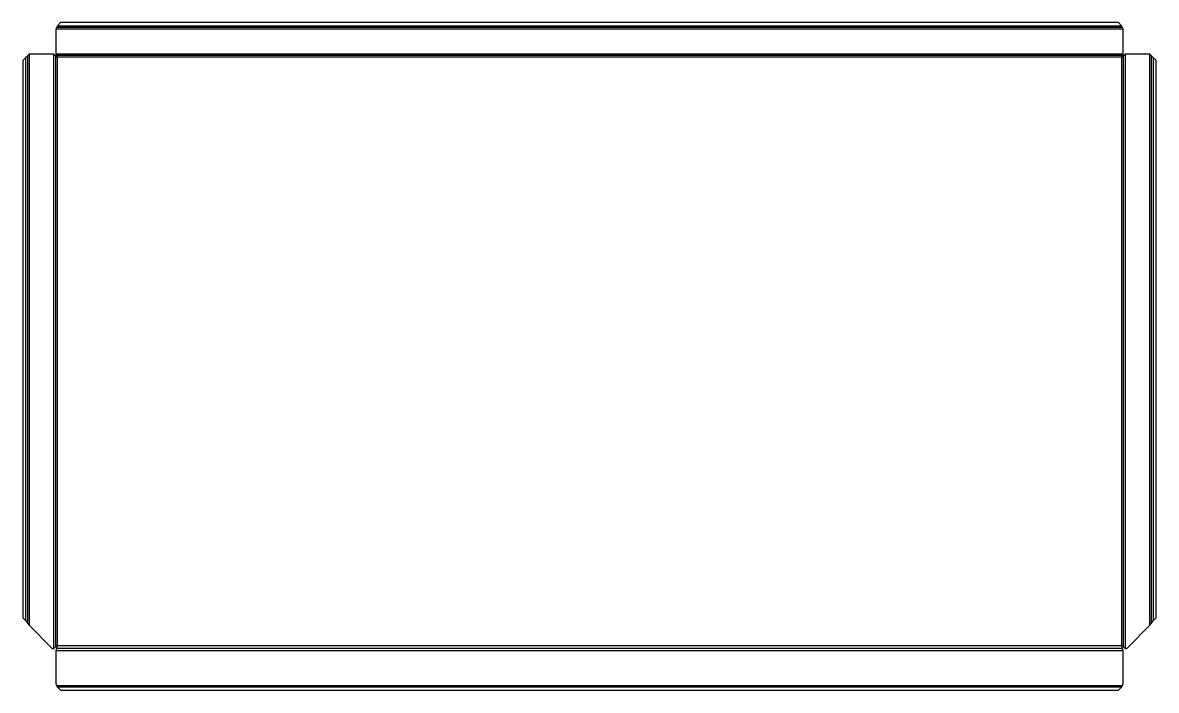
# Model space of a CAD drawing. Header units: millimetres. Extents: x -25 to 713, y 0 to 435.
import ezdxf

# ---------------------------------------------------------------- set-up
doc = ezdxf.new("R2010")
doc.units = ezdxf.units.MM

msp = doc.modelspace()

# ---------------------------------------------------------------- linework, layer by layer
at = {"layer": 'BEND'}
for p, q in [((691.34, 431.54), (-2.49, 431.54)), ((-21.46, 413.12), (-21.46, 43.77)), ((-3.2, 413.15), (-3.2, 28.15)), ((691.38, 413.28), (-2.52, 413.28)), ((692.06, 28.15), (692.06, 413.15)), ((710.32, 43.77), (710.32, 413.12)), ((-2.52, 27.45), (691.38, 27.45)), ((-2.26, 2.57), (691.12, 2.57))]:
    msp.add_line(p, q, dxfattribs=at)
at = {"layer": 'BEND_EXTENT'}
for p, q in [((691.83, 430.41), (-2.97, 430.41)), ((-2, 432.68), (690.86, 432.68)), ((-20.33, 414.15), (-20.33, 42.32)), ((-4.33, 27.15), (-4.33, 414.15)), ((-2.97, 414.41), (691.83, 414.41)), ((693.19, 414.15), (693.19, 27.15)), ((709.19, 42.32), (709.19, 414.15)), ((-22.59, 45.22), (-22.59, 412.08)), ((711.45, 412.08), (711.45, 45.22)), ((691.83, 25.76), (-2.97, 25.76)), ((-2.52, 3.13), (691.38, 3.13)), ((690.86, 2), (-2, 2))]:
    msp.add_line(p, q, dxfattribs=at)
msp.add_lwpolyline([(-2.07, 412.15), (-2.07, 29.15), (690.93, 29.15), (690.93, 412.15)], close=True, dxfattribs=at)
at = {"layer": 'OUTER_PROFILES'}
msp.add_lwpolyline([(691.83, 414.41), (691.83, 430.41), (690.86, 432.68), (688.86, 434.68), (0, 434.68), (-2, 432.68), (-2.97, 430.41), (-2.97, 414.41), (-2.07, 412.15), (-4.33, 414.15), (-20.33, 414.15), (-22.59, 412.08), (-24.59, 410.08), (-24.59, 47.22), (-22.59, 45.22), (-20.33, 42.32), (-5.75, 27.74, 0.198912), (-4.33, 27.15), (-2.07, 29.15), (-2.97, 25.76), (-2.97, 4.42), (-2.52, 3.13), (-2, 2), (0, 0), (688.86, 0), (690.86, 2), (691.38, 3.13), (691.83, 4.42), (691.83, 25.76), (690.93, 29.15), (693.19, 27.15, 0.198912), (694.61, 27.74), (709.19, 42.32), (711.45, 45.22), (713.45, 47.22), (713.45, 410.08), (711.45, 412.08), (709.19, 414.15), (693.19, 414.15), (690.93, 412.15)], format="xyb", close=True, dxfattribs=at)

doc.saveas('drawing.dxf')
